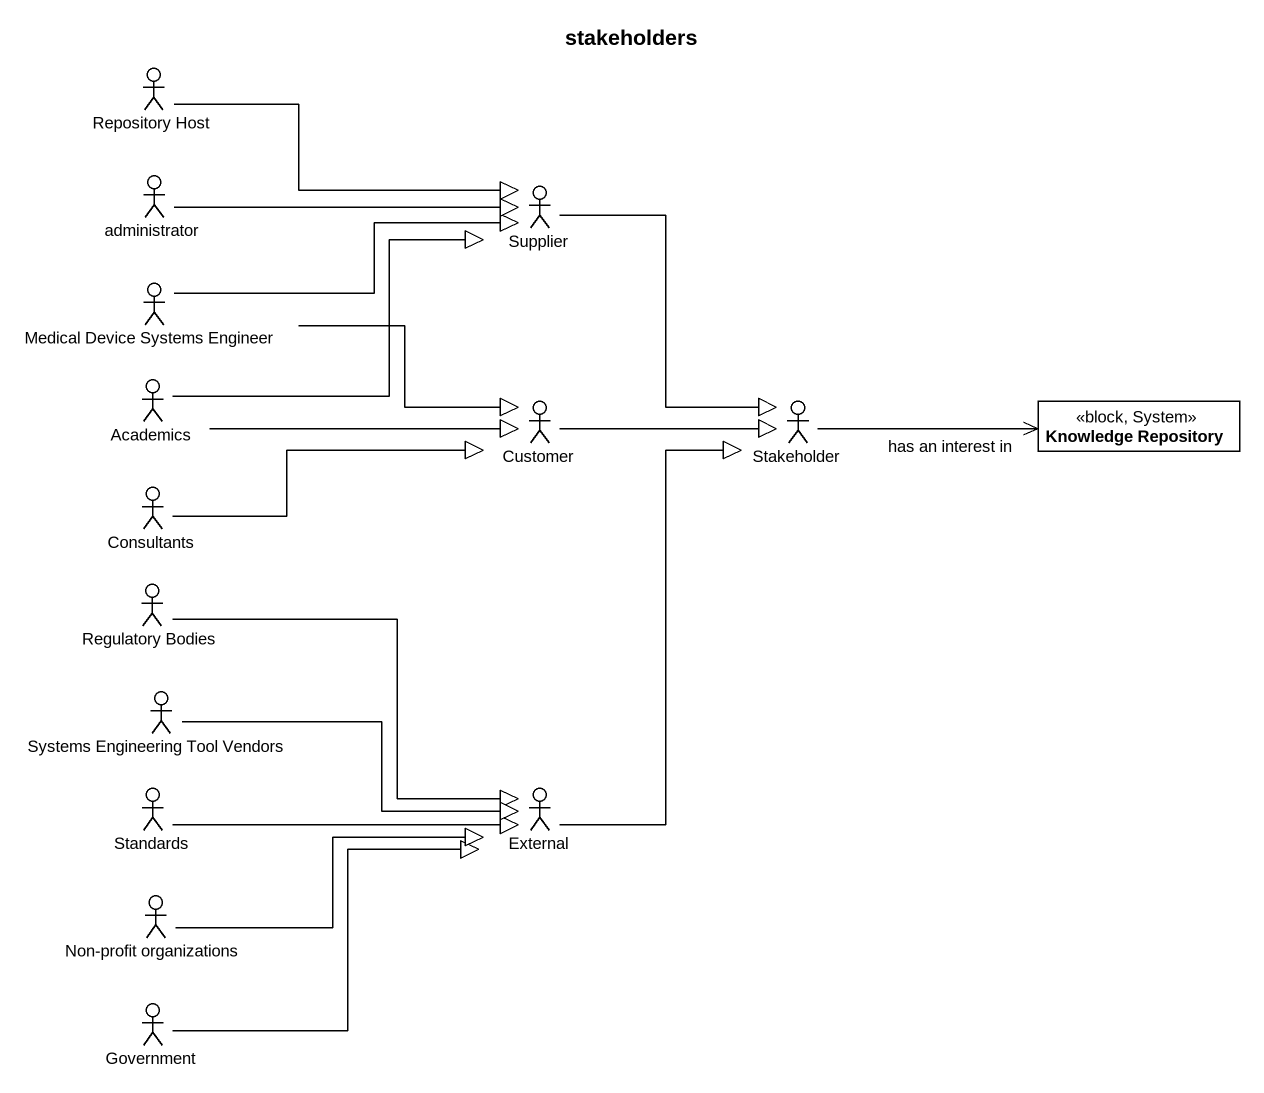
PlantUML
@startuml
title stakeholders
allowmixing
hide circle
hide empty members
actor "Repository Host" as Repository_Host
actor administrator
actor Supplier
actor "Medical Device Systems Engineer" as Medical_Device_Systems
actor Academics
actor Customer
actor Stakeholder
class "Knowledge Repository" as Knowledge_Repository <<block, System>>
actor Consultants
actor "Regulatory Bodies" as Regulatory_Bodies
actor "Systems Engineering Tool Vendors" as Systems_Engineering_Tool
actor Standards
actor External
actor "Non-profit organizations" as Non_profit_organizations
actor Government
Repository_Host -right-|> Supplier
administrator -right-|> Supplier
Supplier --|> Stakeholder
Medical_Device_Systems -right-|> Supplier
Medical_Device_Systems -right-|> Customer
Academics -right-|> Supplier
Academics -right-|> Customer
Customer -right-|> Stakeholder
Stakeholder -right-> Knowledge_Repository : has an interest in
Consultants -right-|> Customer
Regulatory_Bodies -right-|> External
Systems_Engineering_Tool -right-|> External
Standards -right-|> External
External -up-|> Stakeholder
Non_profit_organizations -right-|> External
Government -right-|> External
@enduml
